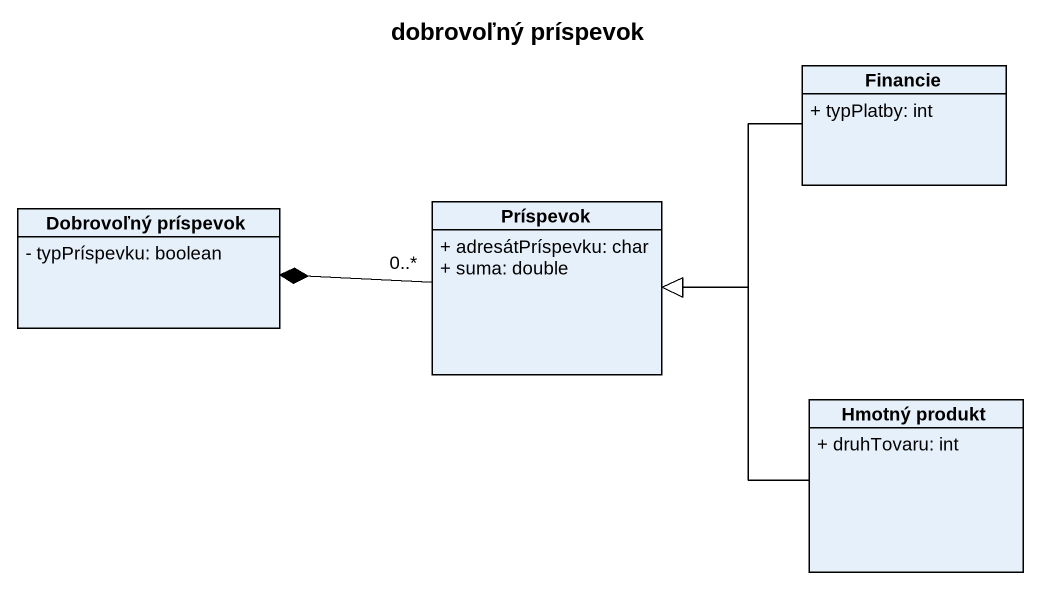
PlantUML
@startuml
title dobrovoľný príspevok
hide circle
hide empty members
skinparam classAttributeIconSize 0
class Financie {
  + typPlatby: int
}
class "Dobrovoľný príspevok" as Dobrovoľný_príspevok {
  - typPríspevku: boolean
}
class Príspevok {
  + adresátPríspevku: char
  + suma: double
}
class "Hmotný produkt" as Hmotný_produkt {
  + druhTovaru: int
}
Financie -left-|> Príspevok
Príspevok "0..*" -left-* Dobrovoľný_príspevok
Hmotný_produkt -left-|> Príspevok
@enduml
